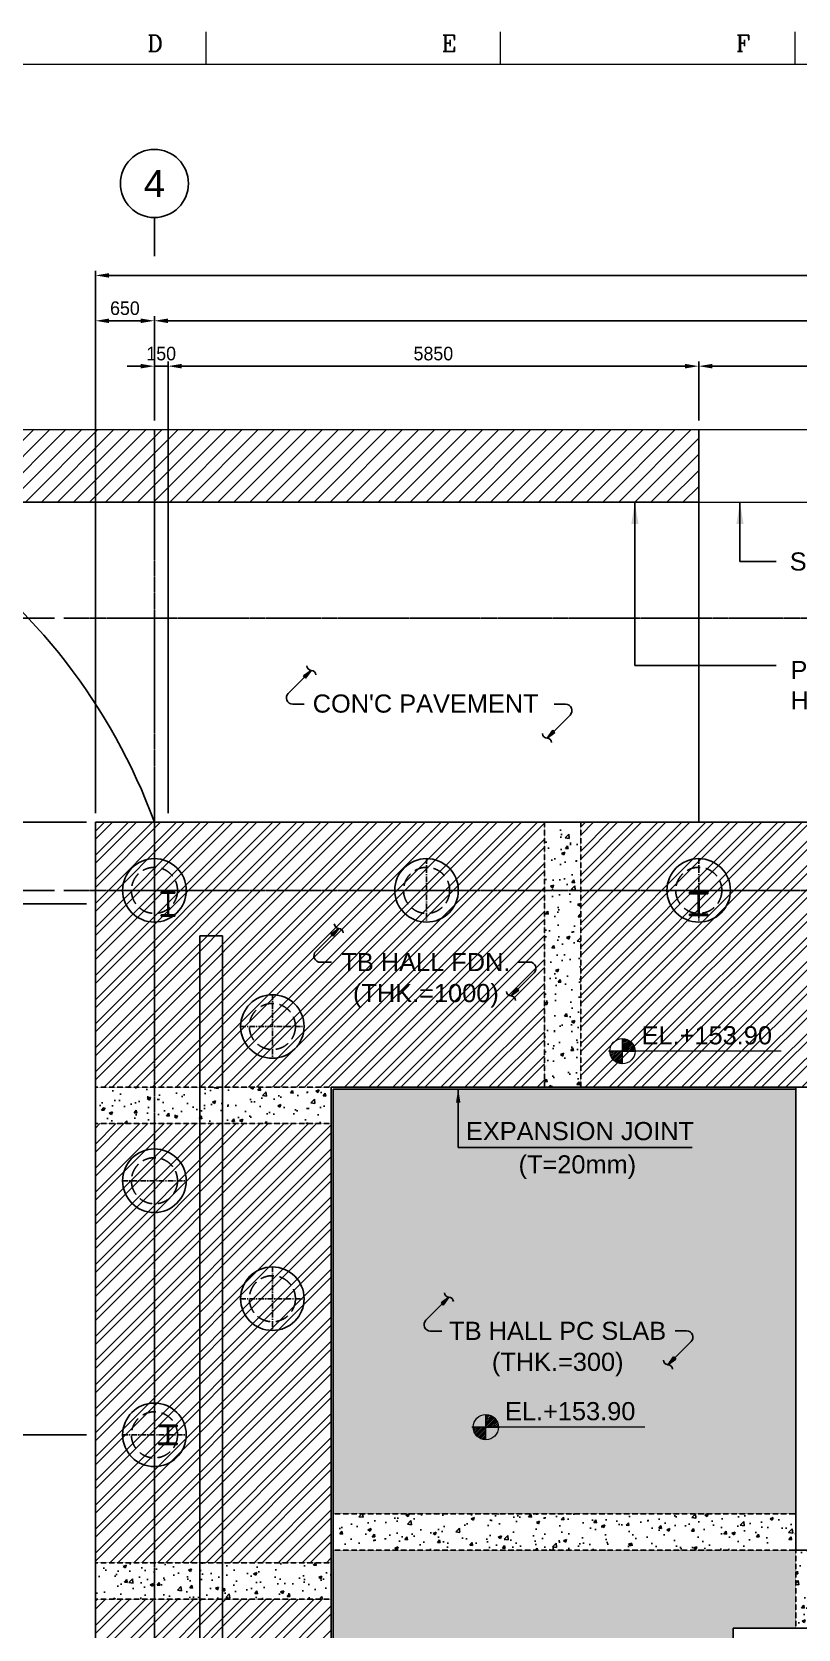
# Model space of a CAD drawing. Header units: millimetres. Extents: x 63700 to 182600, y -289551 to -205451.
# Drawn here: x 76001 to 84446, y -223569 to -205970 of the extents above; entities that cross this region are included whole.
import ezdxf
from ezdxf.enums import TextEntityAlignment as Align

# ---------------------------------------------------------------- set-up
doc = ezdxf.new("R2010")
doc.units = ezdxf.units.MM
doc.header["$LTSCALE"] = 50
for name, pattern in [('CENTER', [2, 1.25, -0.25, 0.25, -0.25]), ('HIDDEN', [0.375, 0.25, -0.125]), ('HIDDEN1', [4.25, 3, -1.25]), ('PHANTOM2', [31.75, 15.875, -3.175, 3.175, -3.175, 3.175, -3.175])]:
    doc.linetypes.add(name, pattern=pattern)
doc.layers.get('Defpoints').update_dxf_attribs({"color": 140})
for name, color, linetype in [('1', 7, 'Continuous'), ('1CEN', 20, 'CENTER'), ('C_BLOCK', 7, 'Continuous'), ('C_CEN', 1, 'CENTER'), ('C_CONC', 4, 'Continuous'), ('C_STEEL', 2, 'Continuous'), ('C_TEXT_01', 2, 'Continuous'), ('C_TEXT_GRID NO', 3, 'Continuous'), ('DIM', 7, 'Continuous'), ('DIM-SCALE', 7, 'Continuous'), ('HATCH', 8, 'Continuous'), ('HATCH-2', 4, 'Continuous'), ('Level 2', 7, 'Continuous'), ('PILE', 7, 'HIDDEN1')]:
    doc.layers.add(name, color=color, linetype=linetype)
for name, color, linetype, lineweight in [('ROAD', 4, 'Continuous', 0), ('TAN-TIT', 30, 'Continuous', 0), ('TEXT', 7, 'Continuous', 0)]:
    doc.layers.add(name, color=color, linetype=linetype, lineweight=lineweight)
doc.styles.add('Arial', font='arial.ttf')
doc.styles.add('COM', font='COMPLEX', dxfattribs={"height": 5})
doc.styles.add('돋움', font='')
doc.styles.get('돋움').set_extended_font_data('Dotum')
doc.dimstyles.new('일반도면_0050', dxfattribs={"dimscale": 50, "dimtxt": 3, "dimasz": 3, "dimexe": 1, "dimexo": 2, "dimgap": 1.25, "dimtad": 1, "dimdec": 0, "dimzin": 0, "dimdsep": 46, "dimtxsty": '돋움', "dimcen": -5, "dimclrd": 1, "dimclre": 1, "dimclrt": 7, "dimadec": 8, "dimazin": 0, "dimtfac": 1, "dimtdec": 4, "dimtix": 1, "dimtmove": 2, "dimatfit": 3, "dimfxl": 1, "dimtolj": 1, "dimtzin": 0, "dimarcsym": 0})
doc.dimstyles.new('일반도면_0060', dxfattribs={"dimtxt": 240, "dimasz": 240, "dimexe": 60, "dimexo": 300, "dimgap": 75, "dimtad": 1, "dimdec": 0, "dimzin": 0, "dimdsep": 46, "dimtxsty": '돋움', "dimcen": -300, "dimclrd": 7, "dimclre": 7, "dimclrt": 2, "dimadec": 8, "dimazin": 0, "dimtfac": 1, "dimtdec": 0, "dimtix": 1, "dimtmove": 2, "dimatfit": 3, "dimfxl": 1, "dimtolj": 1, "dimtzin": 0, "dimarcsym": 0})
pattern_1 = [(50, (63358.14, -1691.44), (358.6301, -31.37607), [37.5, -412.5]), (355, (63358.14, -1691.44), (-69.37567, 376.09607), [30, -330]), (100.4514, (63388.03, -1694.05), (289.2547, 344.71977), [31.8701, -350.57106]), (46.1842, (63358.14, -1591.44), (533.6205, -82.7595), [56.25, -618.75]), (96.6356, (63402.6, -1598.33), (467.3314, 487.0589), [47.8051, -525.8565]), (351.1842, (63358.14, -1591.44), (467.331, 487.0593), [45, -495]), (21, (63408.14, -1616.44), (298.45353, -201.30945), [37.5, -412.5]), (326, (63408.14, -1616.44), (121.65767, 362.575), [30, -330]), (71.4514, (63433, -1633.2), (420.1113, 161.26525), [31.8701, -350.57106]), (37.5, (63358.14, -1691.44), (6.07993, 166.44693), [0, -326, 0, -335, 0, -331.25]), (7.5, (63358.14, -1691.44), (131.53477, 197.20586), [0, -191, 0, -318.5, 0, -126.25]), (327.5, (63246.64, -1691.44), (266.91122, -11.277436), [0, -125, 0, -390, 0, -517.5]), (317.5, (63196.64, -1691.44), (291.59308, 50.0525), [0, -162.5, 0, -259, 0, -367.5])]

# ---------------------------------------------------------------- blocks, each defined once
blk = doc.blocks.new('BORDER')
at = {"layer": 'TAN-TIT'}
for p, q in [((56891, 164680), (56891, 166122)), ((69870, 164680), (69870, 166122)), ((82848, 164680), (82848, 166122)), ((232823, 164680), (4977, 164680))]:
    blk.add_line(p, q, dxfattribs=at)
at = {"layer": 'TAN-TIT', "style": 'COM'}
for s, p in [('D', (54295, 165257)), ('E', (67274, 165257)), ('F', (80253, 165257))]:
    blk.add_text(s, height=721, dxfattribs=at).set_placement(p)
blk = doc.blocks.new('*D27')
at = {"layer": 'Defpoints', "color": 0, "transparency": 16777216}
for p in [(92351, -209153), (77351, -210353), (92351, -210353)]:
    blk.add_point(p, dxfattribs=at)
at = {"layer": 'DIM-SCALE', "color": 1, "lineweight": -2, "transparency": 16777216}
for p, q in [((77351, -210253), (77351, -209103)), ((77501, -209153), (92201, -209153)), ((92351, -210253), (92351, -209103))]:
    blk.add_line(p, q, dxfattribs=at)
at = {"layer": 'DIM-SCALE', "color": 1, "transparency": 16777216}
for points in [[(77501, -209128), (77501, -209178), (77351, -209153)], [(92201, -209128), (92201, -209178), (92351, -209153)]]:
    blk.add_solid(points, dxfattribs=at)
at = {"layer": 'DIM-SCALE', "color": 7, "transparency": 16777216, "insert": (84851, -209015), "char_height": 150, "attachment_point": 5, "style": '돋움'}
blk.add_mtext('\\A1;15000', dxfattribs=at)
blk = doc.blocks.new('*D30')
at = {"layer": 'Defpoints', "color": 0, "transparency": 16777216}
for p in [(76701, -214679), (74651, -215429), (76351, -215429)]:
    blk.add_point(p, dxfattribs=at)
at = {"layer": 'DIM-SCALE', "color": 1, "lineweight": -2, "transparency": 16777216}
for p, q in [((76601, -214679), (74601, -214679)), ((74651, -214829), (74651, -215279)), ((76251, -215429), (74601, -215429))]:
    blk.add_line(p, q, dxfattribs=at)
at = {"layer": 'DIM-SCALE', "color": 1, "transparency": 16777216}
for points in [[(74626, -214829), (74676, -214829), (74651, -214679)], [(74626, -215279), (74676, -215279), (74651, -215429)]]:
    blk.add_solid(points, dxfattribs=at)
at = {"layer": 'DIM-SCALE', "color": 7, "transparency": 16777216, "insert": (74514, -215054), "char_height": 150, "attachment_point": 5, "rotation": 90, "style": '돋움'}
blk.add_mtext('\\A1;750', dxfattribs=at)
blk = doc.blocks.new('*D31')
at = {"layer": 'Defpoints', "color": 0, "transparency": 16777216}
for p in [(76351, -215429), (74651, -230429), (76351, -230429)]:
    blk.add_point(p, dxfattribs=at)
at = {"layer": 'DIM-SCALE', "color": 1, "lineweight": -2, "transparency": 16777216}
for p, q in [((76251, -215429), (74601, -215429)), ((74651, -215579), (74651, -230279)), ((76251, -230429), (74601, -230429))]:
    blk.add_line(p, q, dxfattribs=at)
at = {"layer": 'DIM-SCALE', "color": 1, "transparency": 16777216}
for points in [[(74626, -215579), (74676, -215579), (74651, -215429)], [(74626, -230279), (74676, -230279), (74651, -230429)]]:
    blk.add_solid(points, dxfattribs=at)
at = {"layer": 'DIM-SCALE', "color": 7, "transparency": 16777216, "insert": (74514, -222929), "char_height": 150, "attachment_point": 5, "rotation": 90, "style": '돋움'}
blk.add_mtext('\\A1;15000', dxfattribs=at)
blk = doc.blocks.new('PILE_508')
at = {"layer": '1CEN'}
for p, q in [((1675911, 530251), (1675911, 530959)), ((1676265, 530605), (1675557, 530605))]:
    blk.add_line(p, q, dxfattribs=at)
at = {"layer": 'PILE', "color": 4}
blk.add_circle((1675911, 530605), 254, dxfattribs=at)
blk = doc.blocks.new('S1')
at = {"layer": 'C_BLOCK', "color": 1, "linetype": 'Continuous'}
for p, q in [((1.58, 7.47), (-3.5, 2.39)), ((-0.15, 6.23), (1.58, 7.47)), ((-0.04, 6.22), (1.28, 7.17)), ((1.28, 7.17), (0.33, 5.84)), ((1.58, 7.47), (0.34, 5.74)), ((0.1, 5.98), (-0.15, 6.23)), ((-0.04, 6.22), (0.33, 5.84)), ((0.06, 6.21), (0.98, 6.87)), ((0.06, 6.21), (0.33, 5.95)), ((0.1, 5.98), (0.34, 5.74)), ((0.17, 6.21), (0.68, 6.57)), ((0.17, 6.21), (0.32, 6.06)), ((0.68, 6.57), (0.32, 6.06)), ((0.98, 6.87), (0.33, 5.95)), ((0, 0), (-2.51, 0))]:
    blk.add_line(p, q, dxfattribs=at)
for centre, radius, start, end in [((1.61, 8.49), 1.02, 181.7902, 268.2045), ((1.55, 6.45), 1.02, 1.7902, 88.2045), ((-2.51, 1.4), 1.4, 135, 270)]:
    blk.add_arc(centre, radius, start, end, dxfattribs=at)
blk = doc.blocks.new('*D35')
at = {"layer": 'Defpoints', "color": 0, "transparency": 16777216}
for p in [(99101, -208653), (99101, -209153), (76701, -214679)]:
    blk.add_point(p, dxfattribs=at)
at = {"layer": 'DIM-SCALE', "color": 1, "lineweight": -2, "transparency": 16777216}
for p, q in [((76701, -214579), (76701, -208603)), ((76851, -208653), (98951, -208653)), ((99101, -209053), (99101, -208603))]:
    blk.add_line(p, q, dxfattribs=at)
at = {"layer": 'DIM-SCALE', "color": 1, "transparency": 16777216}
for points in [[(76851, -208628), (76851, -208678), (76701, -208653)], [(98951, -208628), (98951, -208678), (99101, -208653)]]:
    blk.add_solid(points, dxfattribs=at)
at = {"layer": 'DIM-SCALE', "color": 7, "transparency": 16777216, "insert": (87901, -208515), "char_height": 150, "attachment_point": 5, "style": '돋움'}
blk.add_mtext('\\A1;22400', dxfattribs=at)
blk = doc.blocks.new('*D36')
at = {"layer": 'Defpoints', "color": 0, "transparency": 16777216}
for p in [(76701, -209153), (77351, -210353), (76701, -214679)]:
    blk.add_point(p, dxfattribs=at)
at = {"layer": 'DIM-SCALE', "color": 1, "lineweight": -2, "transparency": 16777216}
for p, q in [((76701, -214579), (76701, -209103)), ((77201, -209153), (76851, -209153)), ((77351, -210253), (77351, -209103))]:
    blk.add_line(p, q, dxfattribs=at)
at = {"layer": 'DIM-SCALE', "color": 1, "transparency": 16777216}
for points in [[(76851, -209128), (76851, -209178), (76701, -209153)], [(77201, -209128), (77201, -209178), (77351, -209153)]]:
    blk.add_solid(points, dxfattribs=at)
at = {"layer": 'DIM-SCALE', "color": 7, "transparency": 16777216, "insert": (77026, -209015), "char_height": 150, "attachment_point": 5, "style": '돋움'}
blk.add_mtext('\\A1;650', dxfattribs=at)
blk = doc.blocks.new('*D41')
at = {"layer": 'Defpoints', "color": 0, "transparency": 16777216}
for p in [(76701, -214679), (74151, -231179), (76701, -231179)]:
    blk.add_point(p, dxfattribs=at)
at = {"layer": 'DIM-SCALE', "color": 1, "lineweight": -2, "transparency": 16777216}
for p, q in [((76601, -214679), (74101, -214679)), ((74151, -214829), (74151, -231029)), ((76601, -231179), (74101, -231179))]:
    blk.add_line(p, q, dxfattribs=at)
at = {"layer": 'DIM-SCALE', "color": 1, "transparency": 16777216}
for points in [[(74126, -214829), (74176, -214829), (74151, -214679)], [(74126, -231029), (74176, -231029), (74151, -231179)]]:
    blk.add_solid(points, dxfattribs=at)
at = {"layer": 'DIM-SCALE', "color": 7, "transparency": 16777216, "insert": (74014, -222929), "char_height": 150, "attachment_point": 5, "rotation": 90, "style": '돋움'}
blk.add_mtext('\\A1;16500', dxfattribs=at)
blk = doc.blocks.new('*D42')
at = {"layer": 'Defpoints', "color": 0, "transparency": 16777216}
for p in [(74151, -212429), (76351, -212429), (76701, -214679)]:
    blk.add_point(p, dxfattribs=at)
at = {"layer": 'DIM-SCALE', "color": 1, "lineweight": -2, "transparency": 16777216}
for p, q in [((76251, -212429), (74101, -212429)), ((74151, -214529), (74151, -212579)), ((76601, -214679), (74101, -214679))]:
    blk.add_line(p, q, dxfattribs=at)
at = {"layer": 'DIM-SCALE', "color": 1, "transparency": 16777216}
for points in [[(74126, -212579), (74176, -212579), (74151, -212429)], [(74126, -214529), (74176, -214529), (74151, -214679)]]:
    blk.add_solid(points, dxfattribs=at)
at = {"layer": 'DIM-SCALE', "color": 7, "transparency": 16777216, "insert": (74014, -213554), "char_height": 150, "attachment_point": 5, "rotation": 90, "style": '돋움'}
blk.add_mtext('\\A1;2250', dxfattribs=at)
blk = doc.blocks.new('*D44')
at = {"layer": 'Defpoints', "color": 0, "transparency": 16777216}
for p in [(75151, -215579), (76351, -215429), (76701, -215579)]:
    blk.add_point(p, dxfattribs=at)
at = {"layer": 'DIM-SCALE', "color": 1, "lineweight": -2, "transparency": 16777216}
for p, q in [((75151, -215279), (75151, -215129)), ((76251, -215429), (75101, -215429)), ((76601, -215579), (75101, -215579)), ((75151, -215429), (75151, -215579)), ((75151, -215729), (75151, -215879))]:
    blk.add_line(p, q, dxfattribs=at)
at = {"layer": 'DIM-SCALE', "color": 1, "transparency": 16777216}
for points in [[(75126, -215279), (75176, -215279), (75151, -215429)], [(75126, -215729), (75176, -215729), (75151, -215579)]]:
    blk.add_solid(points, dxfattribs=at)
at = {"layer": 'DIM-SCALE', "color": 7, "transparency": 16777216, "insert": (75014, -215504), "char_height": 150, "attachment_point": 5, "rotation": 90, "style": '돋움'}
blk.add_mtext('\\A1;150', dxfattribs=at)
blk = doc.blocks.new('*D45')
at = {"layer": 'Defpoints', "color": 0, "transparency": 16777216}
for p in [(75151, -215579), (76701, -215579), (76701, -221429)]:
    blk.add_point(p, dxfattribs=at)
at = {"layer": 'DIM-SCALE', "color": 1, "lineweight": -2, "transparency": 16777216}
for p, q in [((76601, -215579), (75101, -215579)), ((75151, -221279), (75151, -215729)), ((76601, -221429), (75101, -221429))]:
    blk.add_line(p, q, dxfattribs=at)
at = {"layer": 'DIM-SCALE', "color": 1, "transparency": 16777216}
for points in [[(75126, -215729), (75176, -215729), (75151, -215579)], [(75126, -221279), (75176, -221279), (75151, -221429)]]:
    blk.add_solid(points, dxfattribs=at)
at = {"layer": 'DIM-SCALE', "color": 7, "transparency": 16777216, "insert": (75014, -218504), "char_height": 150, "attachment_point": 5, "rotation": 90, "style": '돋움'}
blk.add_mtext('\\A1;5850', dxfattribs=at)
blk = doc.blocks.new('*D48')
at = {"layer": 'Defpoints', "color": 0, "transparency": 16777216}
for p in [(83351, -209653), (83351, -210353), (77501, -214679)]:
    blk.add_point(p, dxfattribs=at)
at = {"layer": 'DIM-SCALE', "color": 1, "lineweight": -2, "transparency": 16777216}
for p, q in [((77501, -214579), (77501, -209603)), ((83351, -210253), (83351, -209603)), ((77651, -209653), (83201, -209653))]:
    blk.add_line(p, q, dxfattribs=at)
at = {"layer": 'DIM-SCALE', "color": 1, "transparency": 16777216}
for points in [[(77651, -209628), (77651, -209678), (77501, -209653)], [(83201, -209628), (83201, -209678), (83351, -209653)]]:
    blk.add_solid(points, dxfattribs=at)
at = {"layer": 'DIM-SCALE', "color": 7, "transparency": 16777216, "insert": (80426, -209515), "char_height": 150, "attachment_point": 5, "style": '돋움'}
blk.add_mtext('\\A1;5850', dxfattribs=at)
blk = doc.blocks.new('*D49')
at = {"layer": 'Defpoints', "color": 0, "transparency": 16777216}
for p in [(83351, -209653), (83351, -210353), (86351, -214679)]:
    blk.add_point(p, dxfattribs=at)
at = {"layer": 'DIM-SCALE', "color": 1, "lineweight": -2, "transparency": 16777216}
for p, q in [((83351, -210253), (83351, -209603)), ((86351, -214579), (86351, -209603)), ((86201, -209653), (83501, -209653))]:
    blk.add_line(p, q, dxfattribs=at)
at = {"layer": 'DIM-SCALE', "color": 1, "transparency": 16777216}
for points in [[(83501, -209628), (83501, -209678), (83351, -209653)], [(86201, -209628), (86201, -209678), (86351, -209653)]]:
    blk.add_solid(points, dxfattribs=at)
at = {"layer": 'DIM-SCALE', "color": 7, "transparency": 16777216, "insert": (84851, -209515), "char_height": 150, "attachment_point": 5, "style": '돋움'}
blk.add_mtext('\\A1;3000', dxfattribs=at)
blk = doc.blocks.new('*D55')
at = {"layer": 'Defpoints', "color": 0, "transparency": 16777216}
for p in [(76701, -221429), (75151, -224429), (76701, -224429)]:
    blk.add_point(p, dxfattribs=at)
at = {"layer": 'DIM-SCALE', "color": 1, "lineweight": -2, "transparency": 16777216}
for p, q in [((76601, -221429), (75101, -221429)), ((75151, -221579), (75151, -224279)), ((76601, -224429), (75101, -224429))]:
    blk.add_line(p, q, dxfattribs=at)
at = {"layer": 'DIM-SCALE', "color": 1, "transparency": 16777216}
for points in [[(75126, -221579), (75176, -221579), (75151, -221429)], [(75126, -224279), (75176, -224279), (75151, -224429)]]:
    blk.add_solid(points, dxfattribs=at)
at = {"layer": 'DIM-SCALE', "color": 7, "transparency": 16777216, "insert": (75014, -222929), "char_height": 150, "attachment_point": 5, "rotation": 90, "style": '돋움'}
blk.add_mtext('\\A1;3000', dxfattribs=at)
blk = doc.blocks.new('*D63')
at = {"layer": 'Defpoints', "color": 0, "transparency": 16777216}
for p in [(77351, -209653), (77351, -210353), (77501, -214679)]:
    blk.add_point(p, dxfattribs=at)
at = {"layer": 'DIM-SCALE', "color": 1, "lineweight": -2, "transparency": 16777216}
for p, q in [((77351, -210253), (77351, -209603)), ((77501, -214579), (77501, -209603)), ((77201, -209653), (77051, -209653)), ((77501, -209653), (77351, -209653)), ((77651, -209653), (77801, -209653))]:
    blk.add_line(p, q, dxfattribs=at)
at = {"layer": 'DIM-SCALE', "color": 1, "transparency": 16777216}
for points in [[(77201, -209628), (77201, -209678), (77351, -209653)], [(77651, -209628), (77651, -209678), (77501, -209653)]]:
    blk.add_solid(points, dxfattribs=at)
at = {"layer": 'DIM-SCALE', "color": 7, "transparency": 16777216, "insert": (77426, -209515), "char_height": 150, "attachment_point": 5, "style": '돋움'}
blk.add_mtext('\\A1;150', dxfattribs=at)
blk = doc.blocks.new('A$C06AE58BE')
at = {"layer": 'C_BLOCK', "color": 1, "linetype": 'Continuous', "lineweight": 0}
for p, q in [((0, 0), (-292, 0)), ((-270, 0), (-288, -19)), ((-228, 0), (-282, -53)), ((-187, 0), (-275, -88)), ((-146, 0), (-264, -118)), ((-104, 0), (-248, -144)), ((-63, 0), (-233, -170)), ((-22, 0), (-217, -195)), ((0, 292), (0, 0)), ((0, -292), (0, 292)), ((0, 263), (27, 290)), ((0, 226), (57, 282)), ((0, 184), (88, 273)), ((0, 143), (120, 263)), ((0, 102), (147, 249)), ((0, 61), (170, 231)), ((0, 19), (193, 213)), ((0, 0), (292, 0)), ((22, 0), (217, 195)), ((63, 0), (233, 170)), ((104, 0), (248, 144)), ((146, 0), (264, 118)), ((187, 0), (275, 88)), ((228, 0), (282, 53)), ((270, 0), (288, 19)), ((0, -19), (-193, -213)), ((0, -61), (-170, -231)), ((0, -102), (-147, -249)), ((0, -143), (-120, -263)), ((0, -184), (-88, -273)), ((0, -226), (-57, -282)), ((0, -263), (-27, -290))]:
    blk.add_line(p, q, dxfattribs=at)
at = {"layer": 'C_BLOCK', "color": 1, "lineweight": 0}
blk.add_circle((0, 0), 292, dxfattribs=at)
blk = doc.blocks.new('A$C63086EBF')
at = {"layer": 'C_CONC', "color": 3}
for p, q in [((1150, -1250), (1150, -14200)), ((1150, -1250), (1400, -1250)), ((1400, -1250), (1400, -13950)), ((20550, -4250), (20550, -14120)), ((20800, -4250), (20800, -14120)), ((1400, -13950), (7350, -13950)), ((1150, -14200), (7350, -14200)), ((20550, -14120), (20800, -14120))]:
    blk.add_line(p, q, dxfattribs=at)

msp = doc.modelspace()

# ---------------------------------------------------------------- hatches: boundary and pattern name
at = {"layer": 'HATCH'}
h = msp.add_hatch(dxfattribs=at)
h.set_pattern_fill('AR-CONC', color=256, scale=50, style=0)
h.set_pattern_definition(pattern_1)
h.paths.add_polyline_path([(82051.1, -214679.1), (81651.1, -214679.1), (81651.1, -217599.1), (82051.1, -217599.1)])
h = msp.add_hatch(dxfattribs=at)
h.set_pattern_fill('AR-CONC', color=256, scale=50, style=0)
h.set_pattern_definition(pattern_1)
h.paths.add_polyline_path([(76701.1, -217599.1), (76701.1, -217999.1), (79301.1, -217999.1), (79301.1, -217599.1)])
h = msp.add_hatch(dxfattribs=at)
h.set_pattern_fill('AR-CONC', color=256, scale=50, style=0)
h.set_pattern_definition(pattern_1)
h.paths.add_polyline_path([(79321.1, -222299.1), (79321.1, -222699.1), (84421.1, -222699.1), (84421.1, -222299.1)])
h = msp.add_hatch(dxfattribs=at)
h.set_pattern_fill('AR-CONC', color=256, scale=50, style=0)
h.set_pattern_definition(pattern_1)
h.paths.add_polyline_path([(84421.1, -223559.1), (84821.1, -223559.1), (84821.1, -222699.1), (84421.1, -222699.1)])
h = msp.add_hatch(dxfattribs=at)
h.set_pattern_fill('AR-CONC', color=256, scale=50, style=0)
h.set_pattern_definition(pattern_1)
h.paths.add_polyline_path([(76701.1, -222839.1), (76701.1, -223239.1), (79301.1, -223239.1), (79301.1, -222839.1)])
at = {"layer": 'HATCH-2'}
h = msp.add_hatch(dxfattribs=at)
h.set_pattern_fill('ANSI32', color=8, scale=500)
h.set_pattern_definition([(45, (-51909.96, 0), (-132.58252, 132.58252), []), (45, (-51821.57, 0), (-132.58252, 132.58252), [])])
h.paths.add_polyline_path([(79301.1, -217999.1), (76701.1, -217999.1), (76701.1, -222839.1), (79301.1, -222839.1)])
h.paths.add_polyline_path([(81651.1, -214679.1), (76701.1, -214679.1), (76701.1, -217599.1), (79301.1, -217599.1), (81651.1, -217599.1)])
h.paths.add_polyline_path([(87651.1, -214679.1), (82051.1, -214679.1), (82051.1, -217599.1), (87651.1, -217599.1)])
h.paths.add_polyline_path([(94121.1, -214679.1), (88051.1, -214679.1), (88051.1, -217599.1), (94121.1, -217599.1)])
h.paths.add_polyline_path([(99101.1, -214679.1), (94521.1, -214679.1), (94521.1, -217599.1), (95201.1, -217599.1), (95201.1, -219229.1), (96371.1, -219229.1), (99101.1, -219229.1)])
h.paths.add_polyline_path([(99101.1, -219629.1), (96371.1, -219629.1), (96371.1, -223159.1), (99101.1, -223159.1)])
h.paths.add_polyline_path([(99101.1, -223559.1), (96371.1, -223559.1), (96371.1, -228799.1), (99101.1, -228799.1)])
h.paths.add_polyline_path([(99101.1, -229199.1), (96371.1, -229199.1), (94521.1, -229199.1), (94521.1, -231179.1), (99101.1, -231179.1)])
h.paths.add_polyline_path([(94121.1, -229199.1), (88051.1, -229199.1), (88051.1, -231179.1), (94121.1, -231179.1)])
h.paths.add_polyline_path([(87651.1, -229199.1), (83731.1, -229199.1), (83731.1, -228479.1), (82051.1, -228479.1), (82051.1, -231179.1), (87651.1, -231179.1)])
h.paths.add_polyline_path([(81651.1, -228479.1), (79301.1, -228479.1), (76701.1, -228479.1), (76701.1, -231179.1), (81651.1, -231179.1)])
h.paths.add_polyline_path([(79301.1, -223239.1), (76701.1, -223239.1), (76701.1, -228079.1), (79301.1, -228079.1)])
h = msp.add_hatch(dxfattribs=at)
h.set_pattern_fill('AR-HBONE', color=8, scale=30)
h.set_pattern_definition([(45, (-51909.96, 0), (0, 169.70563), [360, -120]), (135, (-51825.11, 84.85), (1e-14, 169.70563), [360, -120])])
h.paths.add_polyline_path([(83731.1, -223559.1), (84421.1, -223559.1), (84421.1, -222699.1), (79321.1, -222699.1), (79321.1, -228459.1), (83731.1, -228459.1)])
h.paths.add_polyline_path([(84421.1, -217619.1), (79321.1, -217619.1), (79321.1, -222299.1), (84421.1, -222299.1)])
h.paths.add_polyline_path([(94121.1, -222699.1), (84821.1, -222699.1), (84821.1, -223559.1), (94121.1, -223559.1)])
h.paths.add_polyline_path([(96351.1, -219249.1), (95181.1, -219249.1), (95181.1, -217619.1), (94521.1, -217619.1), (94521.1, -222699.1), (94521.1, -223559.1), (96351.1, -223559.1)])
at = {"layer": 'ROAD'}
h = msp.add_hatch(dxfattribs=at)
h.set_pattern_fill('ANSI31', color=8, scale=1000, style=0)
h.set_pattern_definition([(45, (63358.14, -1691.44), (-88.38835, 88.38835), [])])
h.paths.add_polyline_path([(83351.1, -210352.6), (71155.1, -210352.6), (71155.1, -211152.6), (83351.1, -211152.6)])

# ---------------------------------------------------------------- linework, layer by layer
at = {"color": 253}
for centre in [(77351.1, -215429.1), (80351.1, -215429.1), (83351.1, -215429.1), (78651.1, -216929.1), (77351.1, -218629.1), (78651.1, -219929.1), (77351.1, -221429.1)]:
    msp.add_circle(centre, 350, dxfattribs=at)
at = {"layer": 'C_BLOCK', "color": 1, "lineweight": 0}
for p, q in [((84261.1, -217201.8), (82354.7, -217201.8)), ((82755.5, -221343.6, 0), (80849.1, -221343.6, 0))]:
    msp.add_line(p, q, dxfattribs=at)
at = {"layer": 'C_CEN', "color": 1, "ltscale": 0.1}
for p, q in [((77351.1, -210352.6), (77351.1, -233429.1)), ((76351.1, -212429.1), (107351.1, -212429.1)), ((76351.1, -215429.1), (107351.1, -215429.1))]:
    msp.add_line(p, q, dxfattribs=at)
at = {"layer": 'C_CONC', "color": 3}
for p, q in [((76701.1, -231179.1), (76701.1, -214679.1)), ((76701.1, -214679.1), (99101.1, -214679.1)), ((79301.1, -228479.1), (79301.1, -217599.1)), ((84421.1, -217599.1), (79301.1, -217599.1)), ((79321.1, -228459.1), (79321.1, -217619.1)), ((84421.1, -217619.1), (79321.1, -217619.1)), ((96351.1, -223559.1), (83731.1, -223559.1)), ((83731.1, -223559.1), (83731.1, -228459.1))]:
    msp.add_line(p, q, dxfattribs=at)
at = {"layer": 'C_CONC', "color": 2, "linetype": 'HIDDEN', "ltscale": 0.1}
for p, q in [((81651.1, -217599.1), (81651.1, -214679.1)), ((82051.1, -217599.1), (82051.1, -214679.1)), ((76701.1, -217599.1), (79301.1, -217599.1)), ((76701.1, -217999.1), (79301.1, -217999.1)), ((84421.1, -222299.1), (79321.1, -222299.1)), ((84421.1, -222699.1), (79321.1, -222699.1)), ((84421.1, -222699.1), (84421.1, -223559.1)), ((76701.1, -222839.1), (79301.1, -222839.1)), ((76701.1, -223239.1), (79301.1, -223239.1))]:
    msp.add_line(p, q, dxfattribs=at)
at = {"layer": 'C_CONC', "color": 3}
msp.add_lwpolyline([(84421.1, -217599.1), (94521.1, -217599.1), (94521.1, -222699.1), (84421.1, -222699.1)], close=True, dxfattribs=at)
at = {"layer": 'C_STEEL', "extrusion": (0, 0, -1)}
for p, q in [((77427.1, -215445.6), (77575.1, -215445.6)), ((77427.1, -215458.6), (77427.1, -215445.6)), ((77575.1, -215458.6), (77427.1, -215458.6)), ((77497.3, -215458.6), (77504.9, -215458.6)), ((77497.3, -215699.6), (77497.3, -215458.6)), ((77504.9, -215458.6), (77504.9, -215699.6)), ((77575.1, -215445.6), (77575.1, -215458.6)), ((83249.1, -215450.6), (83453.1, -215450.6)), ((83249.1, -215466.3), (83249.1, -215450.6)), ((83453.1, -215466.3), (83249.1, -215466.3)), ((83346.7, -215466.3), (83355.6, -215466.3)), ((83346.7, -215691.9), (83346.7, -215466.3)), ((83355.6, -215466.3), (83355.6, -215691.9)), ((83453.1, -215450.6), (83453.1, -215466.3)), ((77427.1, -215699.6), (77575.1, -215699.6)), ((77427.1, -215712.6), (77427.1, -215699.6)), ((77575.1, -215712.6), (77427.1, -215712.6)), ((77504.9, -215699.6), (77497.3, -215699.6)), ((77575.1, -215699.6), (77575.1, -215712.6)), ((83249.1, -215691.9), (83453.1, -215691.9)), ((83249.1, -215707.6), (83249.1, -215691.9)), ((83453.1, -215707.6), (83249.1, -215707.6)), ((83355.6, -215691.9), (83346.7, -215691.9)), ((83453.1, -215691.9), (83453.1, -215707.6)), ((77398.6, -221324.1), (77603.6, -221324.1)), ((77398.6, -221338.3), (77398.6, -221324.1)), ((77603.6, -221338.3), (77398.6, -221338.3)), ((77496.5, -221338.3), (77505.7, -221338.3)), ((77496.5, -221519.9), (77496.5, -221338.3)), ((77505.7, -221338.3), (77505.7, -221519.9)), ((77603.6, -221324.1), (77603.6, -221338.3)), ((77398.6, -221519.9), (77603.6, -221519.9)), ((77398.6, -221534.1), (77398.6, -221519.9)), ((77603.6, -221534.1), (77398.6, -221534.1)), ((77505.7, -221519.9), (77496.5, -221519.9)), ((77603.6, -221519.9), (77603.6, -221534.1))]:
    msp.add_line(p, q, dxfattribs=at)
at = {"layer": 'DIM'}
msp.add_line((77351.1, -208015.1), (77351.1, -208440.1), dxfattribs=at)
msp.add_circle((77351.1, -207640.1), 375, dxfattribs=at)
at = {"layer": 'ROAD', "color": 8}
for p, q in [((69659.2, -210352.6), (87525.9, -210352.6)), ((69659.2, -211152.6), (87525.9, -211152.6))]:
    msp.add_line(p, q, dxfattribs=at)
at = {"layer": 'ROAD', "color": 8, "lineweight": -3}
msp.add_line((83351.1, -214679.1), (83351.1, -210352.6), dxfattribs=at)
at = {"layer": 'ROAD', "color": 8}
msp.add_lwpolyline([(71155.1, -210352.6), (83351.1, -210352.6), (83351.1, -211152.6), (71155.1, -211152.6)], close=True, dxfattribs=at)
at = {"layer": 'ROAD', "color": 8, "lineweight": -3}
msp.add_arc((71155.1, -216952.6), 6600, 20.15012, 90, dxfattribs=at)

# ---------------------------------------------------------------- block references
at = {"layer": '1', "xscale": 0.25, "yscale": 0.25, "zscale": 0.25}
msp.add_blockref('BORDER', (63700.3, -247500.7), dxfattribs=at)
at = {"layer": 'C_BLOCK', "color": 7, "linetype": 'Continuous', "lineweight": 0, "xscale": 50, "yscale": 50, "zscale": 50}
for p in [(79001.3, -213378.3), (79304.8, -216221.9), (80518, -220285.3)]:
    msp.add_blockref('S1', p, dxfattribs=at)
at = {"layer": 'C_BLOCK', "color": 7, "linetype": 'Continuous', "lineweight": 0, "xscale": 50, "yscale": 50, "zscale": 50, "rotation": 180}
for p in [(81758.5, -213378.3), (81361.5, -216219.2), (83091.1, -220282.6)]:
    msp.add_blockref('S1', p, dxfattribs=at)
at = {"layer": 'C_CONC', "linetype": 'PHANTOM2', "ltscale": 2}
msp.add_blockref('A$C63086EBF', (76701.1, -214679.1), dxfattribs=at)
at = {"layer": 'Level 2', "xscale": 0.4761904761904761, "yscale": 0.4761904761904761, "zscale": 0.4761904761904761}
for p in [(82509.8, -217201.8), (81004.2, -221343.6, 0)]:
    msp.add_blockref('A$C06AE58BE', p, dxfattribs=at)
at = {"layer": 'TEXT', "color": 4, "rotation": 180}
for p in [(1753262.6, 315175.8), (1756262.6, 315175.8), (1759262.6, 315175.8), (1754562.6, 313675.8), (1753262.6, 311975.8), (1754562.6, 310675.8), (1753262.6, 309175.8)]:
    msp.add_blockref('PILE_508', p, dxfattribs=at)

# ---------------------------------------------------------------- texts
at = {"layer": 'C_TEXT_01', "style": 'Arial'}
msp.add_text("CON'C PAVEMENT", height=200, dxfattribs=at).set_placement((79096.1, -213470.7))
for s, p in [('TB HALL FDN.', (80343.9, -216319.5)), ('(THK.=1000)', (80343.9, -216661.1)), ('TB HALL PC SLAB', (81796.5, -220382.9)), ('(THK.=300)', (81796.5, -220724.5))]:
    msp.add_text(s, height=200, dxfattribs=at).set_placement(p, align=Align.CENTER)
for s, p in [('EL.+153.90', (82721.6, -217026.2)), ('EXPANSION JOINT', (80784.9, -218081.6)), ('(T=20mm)', (81365.1, -218448.8)), ('EL.+153.90', (81216, -221168, 0))]:
    msp.add_text(s, height=200, dxfattribs=at).set_placement(p, align=Align.MIDDLE_LEFT)
at = {"layer": 'C_TEXT_01', "char_height": 200, "attachment_point": 4, "style": 'Arial'}
for s, insert in [('\\A1;STORM DRAINAGE TRENCH', (84354.3, -211806.7)), ('\\A1;PRECAST CONCRETE COVER\\PHEAVY DUTY (Thk.=250)', (84362.4, -213198.4))]:
    msp.add_mtext(s, dxfattribs=dict(at, insert=insert))
at = {"layer": 'C_TEXT_GRID NO', "color": 3, "linetype": 'Continuous', "style": 'Arial'}
msp.add_text('4', height=300, dxfattribs=at).set_placement((77351.1, -207640.1), align=Align.MIDDLE)

# ---------------------------------------------------------------- dimensions: what is measured, and where the dimension line sits
at = {"layer": 'DIM-SCALE', "color": 8}
for base, p1, p2, picture, middle in [((99101.1, -208652.6), (76701.1, -214679.1), (99101.1, -209152.6), '*D35', (87901.1, -208515)), ((92351.1, -209152.6), (77351.1, -210352.6), (92351.1, -210352.6), '*D27', (84851.1, -209015))]:
    dim = msp.add_linear_dim(base=base, p1=p1, p2=p2, dimstyle='일반도면_0050', dxfattribs=at)
    dim.commit()
    dim.dimension.update_dxf_attribs({"geometry": picture, "text_midpoint": middle})
at = {"layer": 'DIM-SCALE'}
for base, p1, p2, angle, picture, middle in [((76701.1, -209152.6), (77351.1, -210352.6), (76701.1, -214679.1), 180, '*D36', (77026.1, -209015)), ((77351.1, -209652.6), (77501.1, -214679.1), (77351.1, -210352.6), 180, '*D63', (77426.1, -209515)), ((83351.1, -209652.6), (86351.1, -214679.1), (83351.1, -210352.6), 180, '*D49', (84851.1, -209515)), ((74151.1, -212429.1), (76701.1, -214679.1), (76351.1, -212429.1), 270, '*D42', (74013.5, -213554.1)), ((74151.1, -231179.1), (76701.1, -214679.1), (76701.1, -231179.1), 90, '*D41', (74013.5, -222929.1)), ((74651.1, -215429.1), (76701.1, -214679.1), (76351.1, -215429.1), 90, '*D30', (74513.5, -215054.1)), ((75151.1, -215579.1), (76351.1, -215429.1), (76701.1, -215579.1), 90, '*D44', (75013.5, -215504.1)), ((74651.1, -230429.1), (76351.1, -215429.1), (76351.1, -230429.1), 90, '*D31', (74513.5, -222929.1)), ((75151.1, -215579.1), (76701.1, -221429.1), (76701.1, -215579.1), 270, '*D45', (75013.5, -218504.1)), ((75151.1, -224429.1), (76701.1, -221429.1), (76701.1, -224429.1), 90, '*D55', (75013.5, -222929.1))]:
    dim = msp.add_linear_dim(base=base, p1=p1, p2=p2, angle=angle, dimstyle='일반도면_0050', dxfattribs=at)
    dim.commit()
    dim.dimension.update_dxf_attribs({"geometry": picture, "text_midpoint": middle})
dim = msp.add_linear_dim(base=(83351.1, -209652.6), p1=(77501.1, -214679.1), p2=(83351.1, -210352.6), dimstyle='일반도면_0050', dxfattribs=at)
dim.commit()
dim.dimension.update_dxf_attribs({"geometry": '*D48', "text_midpoint": (80426.1, -209515)})

# ---------------------------------------------------------------- leaders
for points, dimstyle in [([(82647.5, -211152.6), (82647.5, -212950), (84204.3, -212950)], '일반도면_0060'), ([(83805.8, -211152.6), (83805.8, -211806.7), (84204.3, -211806.7)], '일반도면_0060'), ([(80699.8, -217619.1), (80699.8, -218263.5), (83280.3, -218263.5)], '일반도면_0050')]:
    msp.add_leader(points, dimstyle=dimstyle, dxfattribs=at)

doc.saveas('drawing.dxf')
